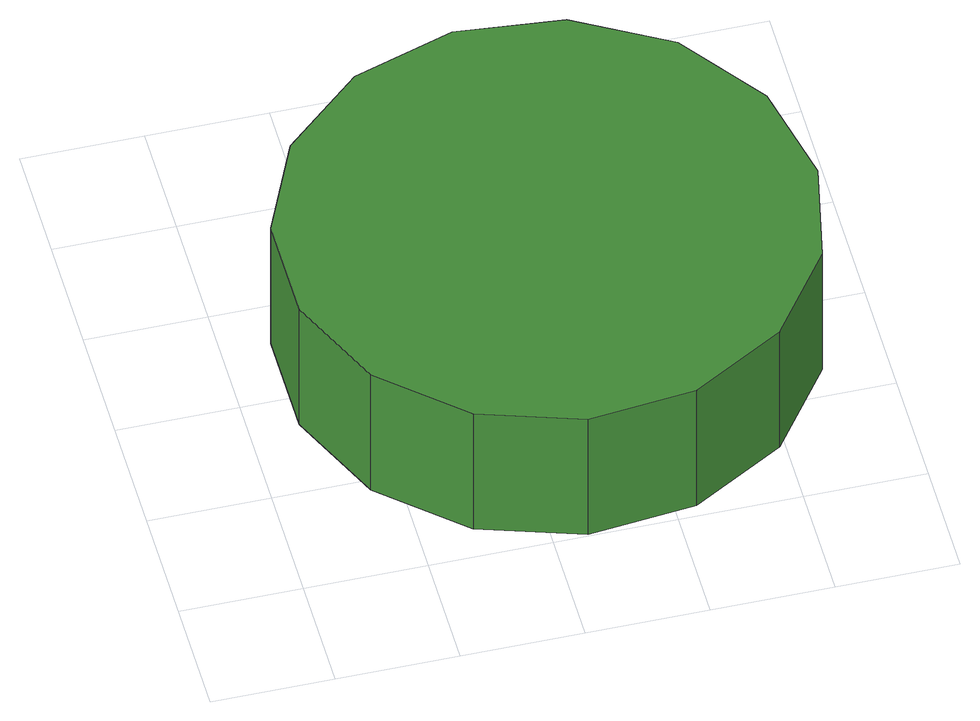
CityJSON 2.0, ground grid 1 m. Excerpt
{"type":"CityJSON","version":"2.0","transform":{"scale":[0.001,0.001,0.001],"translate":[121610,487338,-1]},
"CityObjects":{
"tree1":{"type":"SolitaryVegetationObject","attributes":{"function":"something"},"geometry":[{"type":"MultiSurface","lod":"1","boundaries":[[[0,1,2,3,4,5,6,7,8,9,10,11,12,13,14]],[[15,16,17,18,19,20,21,22,23,24,25,26,27,28,29]],[[0,29,28,1]],[[1,28,27,2]],[[2,27,26,3]],[[3,26,25,4]],[[4,25,24,5]],[[5,24,23,6]],[[6,23,22,7]],[[7,22,21,8]],[[8,21,20,9]],[[9,20,19,10]],[[10,19,18,11]],[[11,18,17,12]],[[12,17,16,13]],[[13,16,15,14]],[[14,15,29,0]]]}]}
},
"vertices":[
[4663,2159,2003],[4476,3036,2003],[3950,3761,2003],[3174,4209,2003],[2283,4302,2003],[1431,4025,2003],[765,3426,2003],[400,2607,2003],[400,1711,2003],[765,893,2003],[1431,293,2003],[2283,16,2003],[3174,110,2003],[3950,558,2003],[4476,1283,2003],[4476,1283,713],[3950,558,713],[3174,110,713],[2283,16,713],[1431,293,713],[765,893,713],[400,1711,713],[400,2607,713],[765,3426,713],[1431,4025,713],[2283,4302,713],[3174,4209,713],[3950,3761,713],[4476,3036,713],[4663,2159,713]
]}
